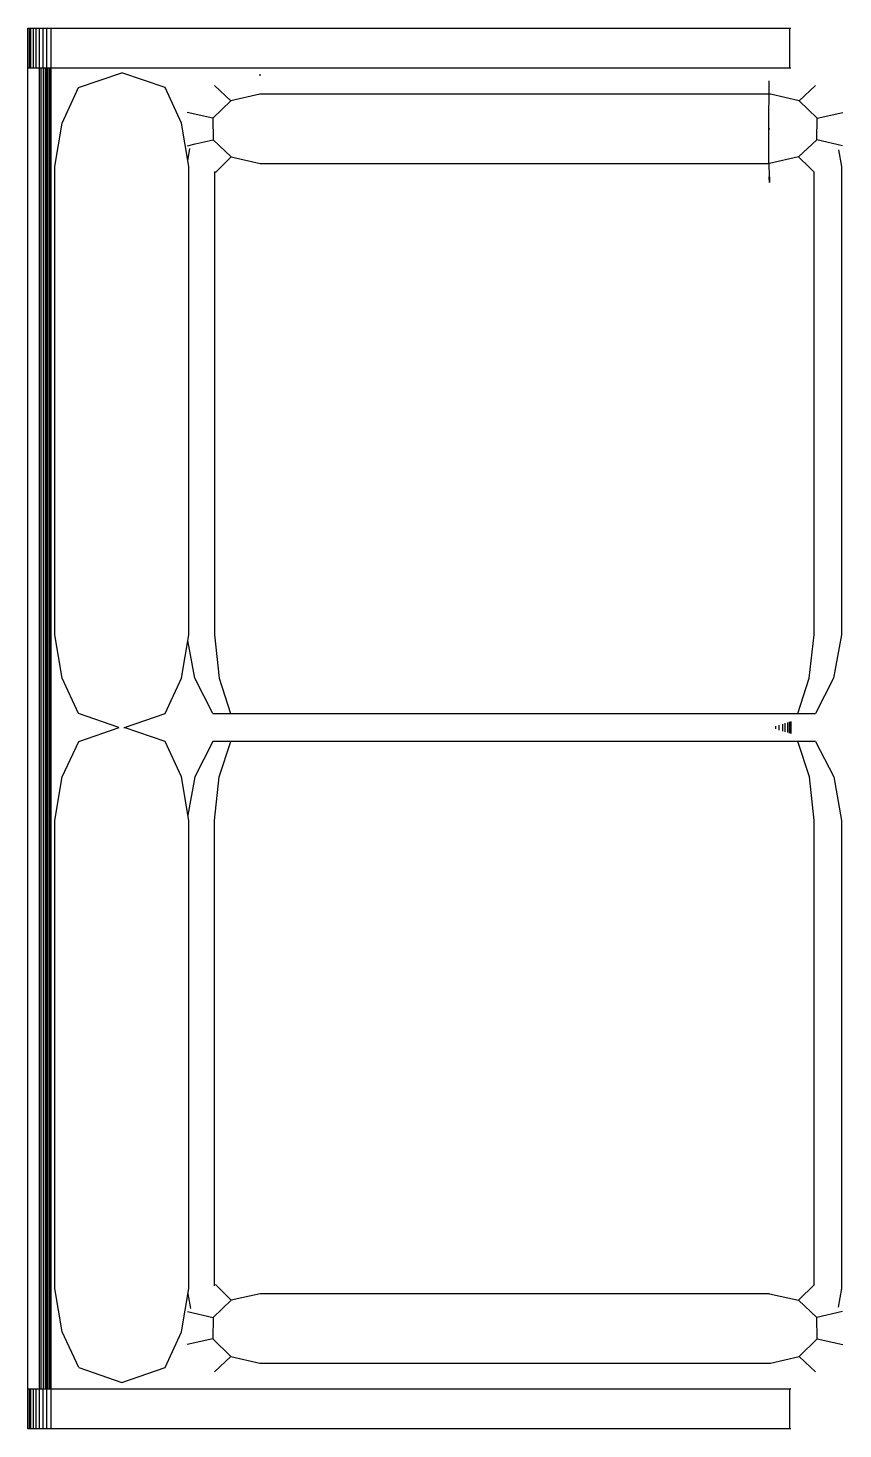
# Model space of a CAD drawing. Extents: x -0.85 to 0.06, y -0.78 to 0.78.
import ezdxf

# ---------------------------------------------------------------- set-up
doc = ezdxf.new("R2010")
doc.units = 0
doc.layers.get('0').update_dxf_attribs({"linetype": 'CONTINUOUS'})

msp = doc.modelspace()

# ---------------------------------------------------------------- linework, layer by layer
at = {"color": 0, "linetype": 'BYBLOCK'}
for p, q in [((-0.8476, -0.781), (-0.8476, 0.7811)), ((-0.8476, 0.7811), (0.0033, 0.7811)), ((-0.8474, 0.7366), (-0.8474, 0.7811)), ((-0.846, 0.7811), (-0.846, 0.7366)), ((-0.8443, 0.7366), (-0.8443, 0.7811)), ((-0.8418, 0.7811), (-0.8418, 0.7366)), ((-0.8385, 0.7366), (-0.8385, 0.7811)), ((-0.835, 0.7811), (-0.835, -0.781)), ((-0.831, 0.7811), (-0.831, 0.7366)), ((-0.8266, 0.7366), (-0.8266, 0.7811)), ((-0.8222, 0.7811), (-0.8222, -0.781)), ((-0.7186, 0.7811), (-0.7186, 0.7813)), ((-0.7186, 0.7813), (-0.123, 0.7813)), ((-0.123, 0.7813), (-0.123, 0.7811)), ((0.0024, 0.7366), (0.0024, 0.7811)), ((0.0033, 0.7366), (-0.8476, 0.7366)), ((-0.8476, 0.7366), (-0.8474, 0.7366)), ((-0.8328, -0.7366), (-0.8328, 0.7366)), ((-0.831, 0.7366), (-0.8306, 0.7366)), ((-0.8306, 0.7366), (-0.8306, -0.7366)), ((-0.8286, 0.7366), (-0.8286, -0.7366)), ((-0.8268, -0.7366), (-0.8268, 0.7366)), ((-0.8253, -0.7366), (-0.8253, 0.7366)), ((-0.8239, 0.7366), (-0.8239, -0.7366)), ((-0.8231, -0.7366), (-0.8231, 0.7366)), ((-0.8224, 0.7366), (-0.8224, -0.7366)), ((0.0002, 0.7366), (-0.0002, 0.7366)), ((0.0029, 0.7366), (0.0024, 0.7366)), ((-0.7912, 0.715), (-0.7429, 0.7314)), ((-0.6947, 0.715), (-0.7429, 0.7314)), ((-0.5896, 0.729), (-0.588, 0.729)), ((-0.0212, 0.669), (-0.0208, 0.7225)), ((-0.8096, 0.6753), (-0.7912, 0.715)), ((-0.6764, 0.6753), (-0.6947, 0.715)), ((-0.6214, 0.7001), (-0.6397, 0.7172)), ((-0.5891, 0.7076), (-0.6214, 0.7001)), ((-0.0194, 0.7076), (-0.5891, 0.7076)), ((0.0128, 0.7001), (-0.0194, 0.7076)), ((0.0128, 0.7001), (0.0309, 0.7172)), ((-0.6214, 0.7001), (-0.6413, 0.6807)), ((0.0327, 0.6807), (0.0128, 0.7001)), ((-0.8178, 0.6269), (-0.8096, 0.6753)), ((-0.6682, 0.6269), (-0.6764, 0.6753)), ((-0.6413, 0.6807), (-0.6702, 0.687)), ((-0.6413, 0.6807), (-0.641, 0.6567)), ((0.0325, 0.6567), (0.0327, 0.6807)), ((0.0327, 0.6807), (0.0616, 0.687)), ((-0.6611, 0.6521), (-0.641, 0.6567)), ((-0.641, 0.6567), (-0.6209, 0.6375)), ((-0.021, 0.6302), (-0.0212, 0.669)), ((-0.0212, 0.669), (-0.0199, 0.669)), ((0.0121, 0.6375), (0.0325, 0.6567)), ((0.0612, 0.6499), (0.0325, 0.6567)), ((-0.6698, 0.6499), (-0.6611, 0.6521)), ((-0.6693, 0.633), (-0.6669, 0.6469)), ((0.0565, 0.6456), (0.0601, 0.6269)), ((-0.8178, 0.1045), (-0.8178, 0.6269)), ((-0.6682, 0.1045), (-0.6682, 0.6269)), ((-0.6209, 0.6375), (-0.6384, 0.6201)), ((-0.6209, 0.6375), (-0.5885, 0.6302)), ((-0.5885, 0.6302), (-0.0203, 0.6302)), ((-0.021, 0.6302), (-0.0208, 0.6155)), ((0.0121, 0.6375), (-0.0203, 0.6302)), ((0.0245, 0.6254), (0.0121, 0.6375)), ((0.0298, 0.6201), (0.0245, 0.6254)), ((0.0601, 0.6269), (0.0601, 0.1045)), ((-0.6397, 0.6213), (-0.6397, 0.1045)), ((-0.0208, 0.6155), (-0.0205, 0.6155)), ((-0.0205, 0.609), (-0.0208, 0.6155)), ((-0.0205, 0.6155), (-0.0205, 0.609)), ((0.0294, 0.1045), (0.0294, 0.6199)), ((-0.8096, 0.0562), (-0.8178, 0.1045)), ((-0.6764, 0.0562), (-0.6682, 0.1045)), ((-0.6616, 0.0562), (-0.6693, 0.0982)), ((-0.6397, 0.1045), (-0.6342, 0.0562)), ((0.0239, 0.0562), (0.0294, 0.1045)), ((0.0601, 0.1045), (0.0512, 0.0562)), ((-0.7912, 0.0166), (-0.8096, 0.0562)), ((-0.6947, 0.0166), (-0.6764, 0.0562)), ((-0.6413, 0.0166), (-0.6616, 0.0562)), ((-0.6342, 0.0562), (-0.6216, 0.0166)), ((0.0113, 0.0166), (0.0239, 0.0562)), ((0.0512, 0.0562), (0.0311, 0.0166)), ((-0.7462, 0.001), (-0.7912, 0.0166)), ((-0.74, 0.001), (-0.6947, 0.0166)), ((-0.6413, 0.0166), (0.0311, 0.0166)), ((-0.791, -0.0144), (-0.7457, 0.0012)), ((-0.7407, 0.001), (-0.7404, 0.001)), ((-0.6947, -0.0144), (-0.7402, 0.0012)), ((-0.7402, 0.0012), (-0.74, 0.001)), ((-0.0177, 0.001), (-0.0177, 0.0012)), ((-0.0135, 0.0025), (-0.0135, -0.0003)), ((-0.0095, -0.0017), (-0.0095, 0.0036)), ((-0.0057, 0.0048), (-0.0057, -0.0028)), ((-0.0027, -0.0038), (-0.0027, 0.0058)), ((-0.0002, 0.0066), (-0.0002, -0.0046)), ((0.0018, -0.0051), (0.0018, 0.0073)), ((0.0029, 0.0076), (0.0029, -0.0055)), ((0.0033, 0.0078), (0.0033, -0.0056)), ((-0.8096, -0.054), (-0.791, -0.0144)), ((-0.6762, -0.054), (-0.6947, -0.0144)), ((-0.6413, -0.0144), (-0.6616, -0.054)), ((0.0311, -0.0144), (-0.6413, -0.0144)), ((-0.6342, -0.054), (-0.6214, -0.0144)), ((0.0241, -0.054), (0.0113, -0.0144)), ((0.0311, -0.0144), (0.0515, -0.054)), ((-0.8178, -0.1026), (-0.8096, -0.054)), ((-0.6682, -0.1026), (-0.6762, -0.054)), ((-0.6616, -0.054), (-0.6693, -0.0968)), ((-0.6397, -0.1026), (-0.6342, -0.054)), ((0.0294, -0.1026), (0.0241, -0.054)), ((0.0515, -0.054), (0.0601, -0.1026)), ((-0.8178, -0.6247), (-0.8178, -0.1026)), ((-0.6682, -0.6247), (-0.6682, -0.1026)), ((-0.6397, -0.6216), (-0.6397, -0.1026)), ((0.0294, -0.6203), (0.0294, -0.1026)), ((0.0601, -0.1026), (0.0601, -0.6247)), ((-0.8096, -0.6731), (-0.8178, -0.6247)), ((-0.6762, -0.6731), (-0.6682, -0.6247)), ((-0.6209, -0.6377), (-0.6384, -0.6203)), ((0.0121, -0.6377), (0.0298, -0.6203)), ((0.0601, -0.6247), (0.0563, -0.6456)), ((-0.6693, -0.6307), (-0.6664, -0.6469)), ((-0.6209, -0.6377), (-0.641, -0.6569)), ((-0.5885, -0.6305), (-0.6209, -0.6377)), ((-0.0203, -0.6305), (-0.5885, -0.6305)), ((-0.0203, -0.6305), (0.0121, -0.6377)), ((0.0325, -0.6569), (0.0121, -0.6377)), ((-0.6698, -0.6501), (-0.641, -0.6569)), ((0.0612, -0.6501), (0.0325, -0.6569)), ((-0.641, -0.6569), (-0.6413, -0.6809)), ((0.0327, -0.6809), (0.0325, -0.6569)), ((-0.791, -0.7129), (-0.8096, -0.6731)), ((-0.6947, -0.7129), (-0.6762, -0.6731)), ((-0.6413, -0.6809), (-0.6702, -0.6872)), ((-0.6413, -0.6809), (-0.6214, -0.7003)), ((0.0128, -0.7003), (0.0327, -0.6809)), ((0.0327, -0.6809), (0.0616, -0.6872)), ((-0.6397, -0.7174), (-0.6214, -0.7003)), ((-0.6214, -0.7003), (-0.5891, -0.7078)), ((-0.0194, -0.7078), (0.0128, -0.7003)), ((0.0254, -0.7122), (0.0128, -0.7003)), ((-0.791, -0.7129), (-0.7429, -0.7295)), ((-0.7429, -0.7295), (-0.6947, -0.7129)), ((-0.5891, -0.7078), (-0.0194, -0.7078)), ((0.0309, -0.7174), (0.0254, -0.7122)), ((-0.8474, -0.7366), (-0.8476, -0.7366)), ((-0.8476, -0.7366), (0.0033, -0.7366)), ((-0.8474, -0.781), (-0.8474, -0.7366)), ((-0.846, -0.7366), (-0.846, -0.781)), ((-0.8443, -0.781), (-0.8443, -0.7366)), ((-0.8418, -0.7366), (-0.8418, -0.781)), ((-0.8385, -0.781), (-0.8385, -0.7366)), ((-0.8306, -0.7366), (-0.831, -0.7366)), ((-0.831, -0.7366), (-0.831, -0.781)), ((-0.8266, -0.7366), (-0.8268, -0.7366)), ((-0.8266, -0.781), (-0.8266, -0.7366)), ((-0.0002, -0.7366), (0.0002, -0.7366)), ((0.0024, -0.781), (0.0024, -0.7366)), ((0.0033, -0.7366), (0.0029, -0.7366)), ((0.0033, -0.781), (-0.8476, -0.781)), ((-0.7186, -0.7813), (-0.7186, -0.781)), ((-0.123, -0.7813), (-0.7186, -0.7813)), ((-0.123, -0.781), (-0.123, -0.7813))]:
    msp.add_line(p, q, dxfattribs=at)

doc.saveas('drawing.dxf')
